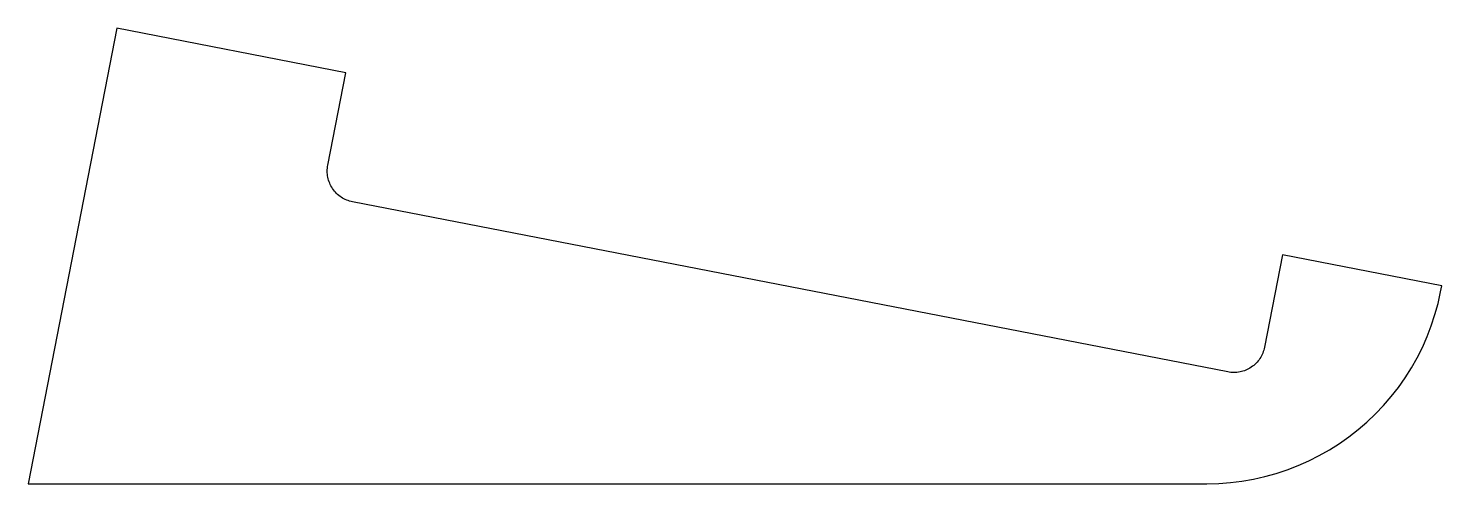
# Model space of a CAD drawing. Header units: metres. Extents: x 0 to 1127, y 0 to 363.
import ezdxf

# ---------------------------------------------------------------- set-up
doc = ezdxf.new("R2010")
doc.units = ezdxf.units.M

msp = doc.modelspace()

# ---------------------------------------------------------------- linework, layer by layer
for p, q in [((70.5993, 363.202), (0, 0)), ((253.182, 327.712), (70.5993, 363.202)), ((238.871, 254.09), (253.182, 327.712)), ((238.412, 249.21), (238.437, 250.437)), ((238.448, 247.984), (238.412, 249.21)), ((238.437, 250.437), (238.522, 251.661)), ((238.543, 246.76), (238.448, 247.984)), ((238.522, 251.661), (238.667, 252.88)), ((238.667, 252.88), (238.871, 254.09)), ((238.699, 245.543), (238.543, 246.76)), ((238.914, 244.335), (238.699, 245.543)), ((239.188, 243.139), (238.914, 244.335)), ((239.52, 241.958), (239.188, 243.139)), ((239.91, 240.794), (239.52, 241.958)), ((240.357, 239.652), (239.91, 240.794)), ((240.859, 238.532), (240.357, 239.652)), ((241.416, 237.438), (240.859, 238.532)), ((242.025, 236.373), (241.416, 237.438)), ((242.686, 235.339), (242.025, 236.373)), ((243.397, 234.339), (242.686, 235.339)), ((244.156, 233.375), (243.397, 234.339)), ((244.962, 232.45), (244.156, 233.375)), ((245.812, 231.565), (244.962, 232.45)), ((246.704, 230.722), (245.812, 231.565)), ((247.637, 229.925), (246.704, 230.722)), ((248.607, 229.174), (247.637, 229.925)), ((249.614, 228.472), (248.607, 229.174)), ((250.653, 227.82), (249.614, 228.472)), ((251.723, 227.22), (250.653, 227.82)), ((252.822, 226.673), (251.723, 227.22)), ((253.946, 226.181), (252.822, 226.673)), ((255.093, 225.744), (253.946, 226.181)), ((256.259, 225.364), (255.093, 225.744)), ((257.443, 225.042), (256.259, 225.364)), ((258.642, 224.779), (257.443, 225.042)), ((956.579, 89.1134), (258.642, 224.779)), ((1000.2, 182.506), (985.89, 108.884)), ((1127.2, 157.82), (1000.2, 182.506)), ((1126.35, 152.933), (1127.2, 157.82)), ((1124.31, 143.834), (1126.35, 152.933)), ((1121.82, 134.846), (1124.31, 143.834)), ((1115.54, 117.29), (1118.89, 125.991)), ((1118.89, 125.991), (1121.82, 134.846)), ((1111.76, 108.765), (1115.54, 117.29)), ((983.448, 101.966), (982.848, 100.895)), ((983.995, 103.064), (983.448, 101.966)), ((984.487, 104.188), (983.995, 103.064)), ((984.924, 105.335), (984.487, 104.188)), ((985.304, 106.501), (984.924, 105.335)), ((985.626, 107.685), (985.304, 106.501)), ((985.89, 108.884), (985.626, 107.685)), ((1107.57, 100.435), (1111.76, 108.765)), ((971.017, 90.5991), (969.874, 90.1525)), ((972.136, 91.1012), (971.017, 90.5991)), ((973.23, 91.6577), (972.136, 91.1012)), ((974.295, 92.2672), (973.23, 91.6577)), ((975.329, 92.9282), (974.295, 92.2672)), ((976.329, 93.6391), (975.329, 92.9282)), ((977.293, 94.3982), (976.329, 93.6391)), ((978.219, 95.2038), (977.293, 94.3982)), ((979.104, 96.0538), (978.219, 95.2038)), ((979.946, 96.9461), (979.104, 96.0538)), ((980.743, 97.8788), (979.946, 96.9461)), ((981.494, 98.8494), (980.743, 97.8788)), ((982.196, 99.8557), (981.494, 98.8494)), ((982.848, 100.895), (982.196, 99.8557)), ((1097.98, 84.4417), (1102.97, 92.3205)), ((1102.97, 92.3205), (1107.57, 100.435)), ((957.789, 88.9089), (956.579, 89.1134)), ((959.007, 88.7641), (957.789, 88.9089)), ((960.231, 88.6791), (959.007, 88.7641)), ((961.458, 88.6544), (960.231, 88.6791)), ((962.685, 88.6898), (961.458, 88.6544)), ((963.908, 88.7854), (962.685, 88.6898)), ((965.125, 88.9409), (963.908, 88.7854)), ((966.333, 89.156), (965.125, 88.9409)), ((967.529, 89.4301), (966.333, 89.156)), ((968.71, 89.7625), (967.529, 89.4301)), ((969.874, 90.1525), (968.71, 89.7625)), ((1092.61, 76.8171), (1097.98, 84.4417)), ((1080.78, 62.4038), (1086.87, 69.4653)), ((1086.87, 69.4653), (1092.61, 76.8171)), ((1074.35, 55.6497), (1080.78, 62.4038)), ((1060.53, 43.128), (1067.6, 49.2193)), ((1067.6, 49.2193), (1074.35, 55.6497)), ((1045.56, 32.0208), (1053.18, 37.3906)), ((1053.18, 37.3906), (1060.53, 43.128)), ((1029.57, 22.435), (1037.68, 27.0316)), ((1037.68, 27.0316), (1045.56, 32.0208)), ((1004.01, 11.1066), (1012.71, 14.4629)), ((1012.71, 14.4629), (1021.24, 18.242)), ((1021.24, 18.242), (1029.57, 22.435)), ((0, 0), (940, 0)), ((940, 0), (949.323, 0.22885)), ((949.323, 0.22885), (958.623, 0.9149)), ((958.623, 0.9149), (967.879, 2.05646)), ((967.879, 2.05646), (977.067, 3.65079)), ((977.067, 3.65079), (986.166, 5.69406)), ((986.166, 5.69406), (995.154, 8.18134)), ((995.154, 8.18134), (1004.01, 11.1066))]:
    msp.add_line(p, q)

doc.saveas('drawing.dxf')
